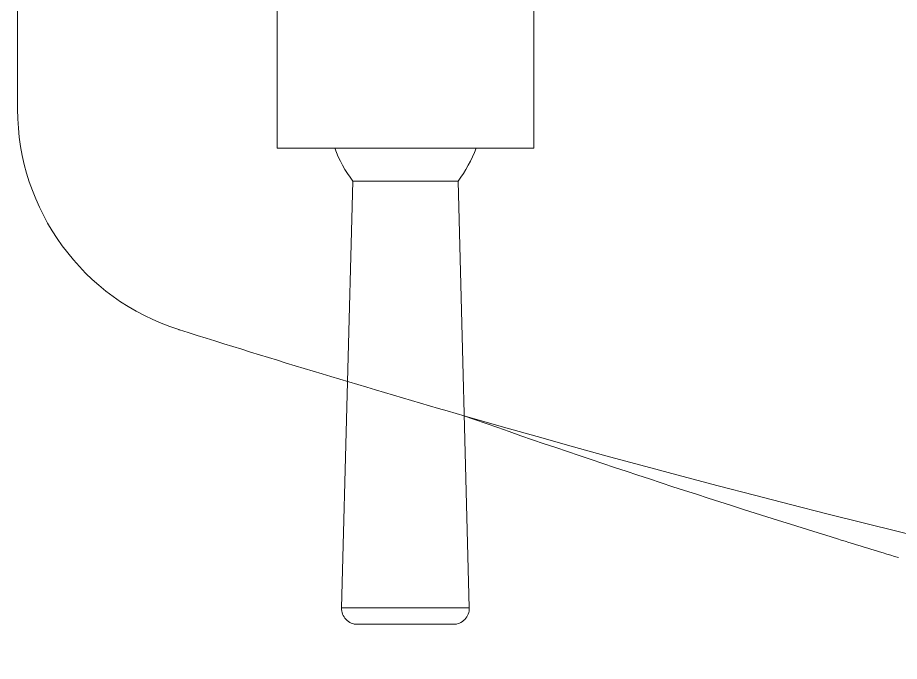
# Model space of a CAD drawing. Header units: millimetres. Extents: x 72 to 2826, y -203 to 794.
# Drawn here: x 1785.5548 to 1785.6749, y 363.6581 to 363.7457 of the extents above; entities that cross this region are included whole.
import ezdxf

# ---------------------------------------------------------------- set-up
doc = ezdxf.new("R2010")
doc.units = ezdxf.units.MM
doc.layers.add('mobiliario', color=252, linetype='Continuous', lineweight=9)

# ---------------------------------------------------------------- blocks, each defined once
blk = doc.blocks.new('SE2')
at = {"layer": 'mobiliario'}
for q in [(128.3507127086128, 393.0225371118055), (154.1958411798507, 393.0225371118055)]:
    blk.add_line((154.1481483859375, 393.0225371118055), q, dxfattribs=at)
for centre, radius, start, end in [((154.1958411798507, 385.9156171118053), 7.106919999999995, 17.55821374510212, 90), ((-173.4382496115718, 282.2468913631313), 350.7510704624746, 17.55550343394372, 17.55821374510193), ((-173.4382496115718, 282.2468913631313), 350.7510704624747, 16.05373424151337, 17.55550343394373), ((-134.8299121739145, 274.6278075801644), 316.272427494354, 17.13029102884354, 19.33060603803136), ((-173.4382496115718, 282.2468913631313), 350.7510704624747, 4.002814652917925, 16.05373424151337), ((-131.747191862511, 275.1795678264314), 313.1621506415751, 16.84084688202672, 17.2004339818676)]:
    blk.add_arc(centre, radius, start, end, dxfattribs=at)
blk = doc.blocks.new('110-32-planta')
at = {"layer": 'mobiliario'}
for p, q in [((7.810715557537947, 4.09738078572635), (7.830363557537942, 4.09738078572635)), ((7.830363557537942, 4.062436785726351), (7.830363557537942, 4.09738078572635)), ((7.834830757537942, 4.087076785726349), (7.892936484396095, 4.088612026595303)), ((7.892936484396095, 4.071205544857396), (7.892936484396095, 4.088612026595303)), ((7.834830757537942, 4.072740785726348), (7.834830757537942, 4.087076785726349)), ((7.895169957537946, 4.073380785726349), (7.895169957537946, 4.086436785726348)), ((7.834830757537942, 4.072740785726348), (7.892936484396095, 4.071205544857396)), ((7.810715557537947, 4.062436785726351), (7.830363557537942, 4.062436785726351))]:
    blk.add_line(p, q, dxfattribs=at)
for centre, radius, start, end in [((7.824594500488777, 4.073763482508014), 0.0167935999999998, 52.44424076723617, 69.90808837350905), ((7.892993957537946, 4.086436785726348), 0.002176, 0, 91.51348871821943), ((7.892993957537946, 4.073380785726349), 0.002176, 268.4865112817806, 0), ((7.824594500488777, 4.086054088944685), 0.0167935999999998, 290.091911626491, 307.5557592327635)]:
    blk.add_arc(centre, radius, start, end, dxfattribs=at)

msp = doc.modelspace()

# ---------------------------------------------------------------- block references
at = {"xscale": -1, "rotation": 90.00000000000007}
msp.add_blockref('110-32-planta', (1789.68748515064, 371.5582998442621), dxfattribs=at)
at = {"xscale": -0.0044247438065974, "yscale": 0.0044247438065974, "zscale": 0.0044247438065974, "rotation": 90.00000000000007}
msp.add_blockref('SE2', (1787.293777810289, 364.4155080297235), dxfattribs=at)

doc.saveas('drawing.dxf')
